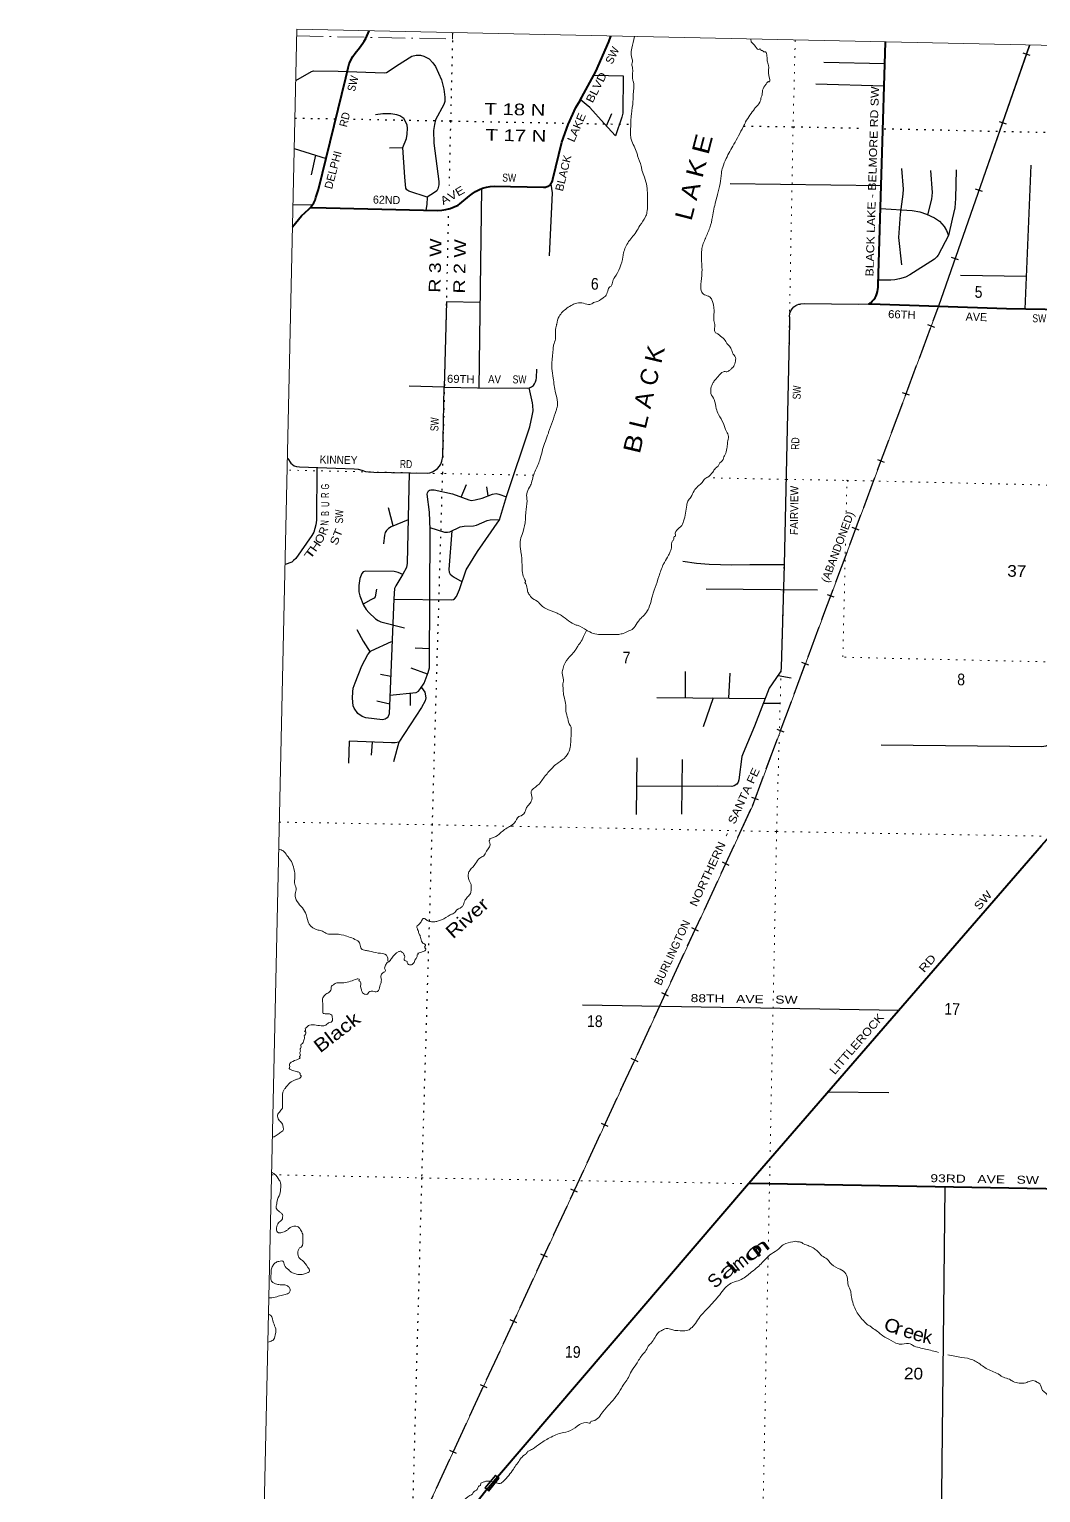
# Model space of a CAD drawing. Header units: feet. Extents: x -518066 to -250644, y -364975 to -177792.
# Drawn here: x -505285 to -490055, y -199829 to -177792 of the extents above; entities that cross this region are included whole.
import ezdxf

# ---------------------------------------------------------------- set-up
doc = ezdxf.new("R2010")
doc.units = ezdxf.units.FT
doc.header["$LTSCALE"] = 80
doc.header["$PDMODE"] = 32
doc.header["$PDSIZE"] = 40
for name, pattern in [('DOT_DASHED', [7.7, 5, -1.2, 0.3, -1.2]), ('DOTTED', [1.5, 0.3, -1.2]), ('LONG_DASHED', [7.5, 6, -1.5])]:
    doc.linetypes.add(name, pattern=pattern)
for name, color, linetype, lineweight in [('26', 7, 'Continuous', 40), ('29', 7, 'Continuous', 25), ('30', 7, 'Continuous', 13), ('34', 7, 'Continuous', 25), ('39', 7, 'Continuous', 13), ('4', 7, 'Continuous', 25), ('41', 7, 'Continuous', 13), ('44', 7, 'DOT_DASHED', 13), ('6', 7, 'DOTTED', 25), ('61', 7, 'Continuous', 13), ('63', 7, 'Continuous', 25), ('7', 7, 'DOTTED', 13)]:
    doc.layers.add(name, color=color, linetype=linetype, lineweight=lineweight)
doc.layers.add('27', color=7, linetype='Continuous')

msp = doc.modelspace()

# ---------------------------------------------------------------- linework, layer by layer
at = {"layer": '26'}
for p, q in [((-498234.93, -199588.37), (-494455.79, -195173.58)), ((-498397.68, -199781.55), (-498234.93, -199588.37))]:
    msp.add_line(p, q, dxfattribs=at)
for points in [[(-501052.04, -180477.35), (-501032.29, -180452.35), (-501024.3, -180442.15), (-501001.67, -180406.07), (-500982.95, -180367.82), (-500968.32, -180327.82), (-500930.47, -180206.44), (-500518.68, -178523.51), (-500484.83, -178373.8), (-500466.79, -178313.77), (-500442.58, -178255.95), (-500412.45, -178200.98), (-500379.31, -178152.81), (-500313.47, -178071.79), (-500261.84, -178001.28), (-500242.02, -177971.34), (-500219.67, -177929.73), (-500165.83, -177816.4)], [(-501052.04, -180477.35), (-501027.04, -180477.71), (-499140.24, -180521.43), (-499075.18, -180518.2), (-499010.82, -180508.19), (-498947.86, -180491.51), (-498886.98, -180468.33), (-498828.87, -180438.92), (-498799.64, -180421.07), (-498655.11, -180302.31), (-498617.05, -180270.6), (-498567.7, -180236.9), (-498515.1, -180208.56), (-498459.83, -180185.86), (-498402.48, -180169.07), (-498343.7, -180158.36), (-498284.11, -180153.86), (-497539.82, -180169.59), (-497526.34, -180169.72), (-497512.92, -180168.44), (-497499.71, -180165.76), (-497486.85, -180161.72), (-497474.48, -180156.35), (-497462.75, -180149.72), (-497451.77, -180141.9), (-497441.66, -180132.98), (-497432.55, -180123.05), (-497424.52, -180112.22), (-497418.31, -180101.69), (-497408.09, -180076.67), (-497402.03, -180051.69), (-497265.93, -179490.96), (-497173.2, -179226.29), (-497053.32, -178972.77), (-496992.34, -178867.17), (-496978.43, -178842.17), (-496964.29, -178817.17), (-496756.55, -178427.01), (-496558.8, -177981.9), (-496526.87, -177896.04)], [(-488537.01, -182035.46), (-490569.17, -182003.47), (-492619.09, -181933.35), (-492644.93, -181932.47), (-492619.09, -181912.93), (-492615.19, -181909.95), (-492590.89, -181886.95), (-492569.12, -181861.55), (-492550.13, -181834), (-492534.12, -181804.63), (-492521.26, -181773.74), (-492511.71, -181741.67), (-492505.56, -181708.78), (-492502.89, -181675.43), (-492503.71, -181641.99), (-492395.03, -177985.76)], [(-501324.26, -180769.08), (-501322.47, -180767.18), (-501184.1, -180602.16), (-501077.04, -180500.98), (-501052.04, -180477.35)], [(-494455.79, -195173.58), (-494448.86, -195165.48), (-490043.31, -190083.89), (-489876.25, -189898.59), (-489396.82, -189326.16), (-489262.19, -189152.23), (-489076.32, -188885.03), (-489051.2, -188838.75), (-488966.54, -188705.85), (-488868.45, -188582.52), (-488561.11, -188235.3), (-488539.08, -188210.42), (-488514.98, -188185.3), (-486967.93, -186573.17), (-485741.85, -185351.61), (-485206.7, -184699.29), (-484955.45, -184368.2)], [(-486152.09, -195332.83), (-488819.53, -195273.23), (-488844.53, -195272.24), (-488869.53, -195271.8), (-494143.53, -195179.98), (-494430.57, -195174.09), (-494455.79, -195173.58)], [(-499638.02, -204378.9), (-499622.88, -203875.35), (-499584.1, -202559.88), (-499576.62, -202267.95), (-499574.55, -202126), (-499568.4, -202052.69), (-499544.49, -201783.38), (-499492.57, -201518.05), (-499413.19, -201259.6), (-499307.23, -201010.86), (-499175.85, -200774.56), (-499167.92, -200762.15), (-499151.94, -200737.13), (-499132.22, -200712.15), (-498408.43, -199795.4), (-498397.68, -199781.55)]]:
    msp.add_lwpolyline(points, dxfattribs=at)
at = {"layer": '29'}
for p, q in [((-493321.45, -178286.57), (-492404.64, -178309.16)), ((-493439.14, -178616.49), (-492414.53, -178641.73)), ((-496594.99, -179245.99), (-496514.61, -179060.34)), ((-501296.54, -179589.04), (-500815.57, -179736.84)), ((-499862.44, -179580.22), (-499661.83, -179574.7)), ((-500976.78, -179687.3), (-501040.39, -179984.51)), ((-490202.7, -179839.07), (-490296.05, -182007.77)), ((-498474.98, -180190.3), (-498514.4, -183190.41)), ((-494731.96, -180116.07), (-492459.27, -180147.07)), ((-501025.03, -180440.3), (-501315.14, -180433.95)), ((-491263.53, -181494.81), (-490274.63, -181510.19)), ((-499038.34, -183179.59), (-499566.25, -183166.93)), ((-500954.89, -184391.71), (-500962.51, -185186.06)), ((-498782.08, -184837.34), (-498699.4, -184648.87)), ((-498376.39, -184818.3), (-498395.45, -184683.73)), ((-499805.7, -185271.34), (-499878.14, -184999.05)), ((-495091.89, -186220.35), (-493414.06, -186231.96)), ((-499255.95, -187121.92), (-499476.59, -187111.63)), ((-499841.95, -187537.86), (-499994.82, -187510.69)), ((-499287.35, -187502.54), (-499537.46, -187410.77)), ((-495403.38, -187856.14), (-495406.52, -187461.41)), ((-494749.21, -187864.9), (-494729.44, -187486.62)), ((-494009.03, -187521.73), (-493810.83, -187559.32)), ((-499858.16, -187956.58), (-500049.92, -187910.14)), ((-499550.06, -187788.37), (-499552.17, -187975.4)), ((-495836.35, -187852.44), (-494204.43, -187871.14)), ((-494986.67, -187862.18), (-495140.58, -188294.78)), ((-494231.73, -187941.04), (-493973.82, -187942.32)), ((-500122.53, -188525.11), (-500136.39, -188723.58)), ((-499722.96, -188526.51), (-499801.81, -188823.24)), ((-496135.57, -188765.28), (-496146.76, -189618.48)), ((-495454.48, -188790.58), (-495462.94, -189611.79)), ((-496955, -192481.22), (-492191.61, -192561.85)), ((-493260.47, -193794.73), (-492341.33, -193803.74)), ((-491500.12, -195226), (-491576.81, -202572.15))]:
    msp.add_line(p, q, dxfattribs=at)
for points in [[(-501273.93, -178561.6), (-501036.7, -178429.34), (-501005.15, -178418.65), (-500634.34, -178422.96), (-499935.21, -178448.67), (-499904.5, -178441.02), (-499878.82, -178429.34), (-499754.43, -178344.54), (-499523.98, -178195.78), (-499460.04, -178180.86), (-499393.25, -178181.76), (-499346.56, -178195.78), (-499264.83, -178237.33), (-499206.5, -178298.54), (-499169.15, -178354.6), (-499079.54, -178556.02), (-499040.75, -178693.26), (-499029.08, -178812.38), (-499026.75, -178877.77), (-499043.79, -178927.45), (-499169.15, -179155.71), (-499184.81, -179224.8), (-499199.5, -179316.87), (-499193.12, -179505.09), (-499120.12, -180085.28), (-499119.06, -180133.81), (-499134.13, -180195.06), (-499150.47, -180225.42), (-499183.88, -180252.56), (-499295.72, -180322.17)], [(-496786.85, -178483.91), (-496342.12, -178492.39), (-496348.06, -179054.06), (-496363.13, -179116), (-496456, -179396.22), (-496628.24, -179210.05), (-496845.4, -178970.78), (-496984.27, -178852.49)], [(-499661.83, -179574.7), (-499603.36, -179435.99), (-499593.15, -179373.9), (-499589.35, -179279.5), (-499596.35, -179237.46), (-499617.06, -179189.05), (-499647.71, -179134.69), (-499673.39, -179118.34), (-499706.07, -179097.32), (-499750.94, -179079.87), (-499839.14, -179064.63), (-499959.11, -179065.18), (-500071.74, -179080.68)], [(-499295.72, -180322.17), (-499570.31, -180229.86), (-499598.69, -180211.41), (-499617.37, -180182.73), (-499631.71, -180018.13), (-499661.83, -179574.7)], [(-492150.58, -179889.52), (-492127.51, -180200.56), (-492131.95, -180275.62), (-492174.01, -180574.15), (-492197.97, -180926.21), (-492153.11, -181337.91)], [(-491714.23, -179921.35), (-491691.61, -180252.41), (-491700.07, -180352.7), (-491760.61, -180584.39)], [(-491329.04, -179909.96), (-491338.72, -180340.47), (-491347.57, -180481.15), (-491387.79, -180649.89), (-491441.52, -180899.11)], [(-497432.99, -180123.65), (-497413.65, -180256.23), (-497459.01, -181202.81)], [(-499295.72, -180322.17), (-499300.2, -180432.26), (-499312.81, -180517.43)], [(-492469.48, -180490.49), (-491992.35, -180520.13), (-491877.49, -180539.54), (-491777.11, -180576.91), (-491653.38, -180632.97), (-491580.98, -180681.62), (-491510.98, -180761.43), (-491473.63, -180822.15), (-491441.52, -180899.11), (-491598.52, -181194.1), (-491618.36, -181221.54), (-491653.38, -181251.9), (-492024.56, -181490.13), (-492089.12, -181523.66), (-492183.3, -181550.86), (-492251, -181567.21), (-492314.68, -181568.69), (-492501.59, -181570.58)], [(-498497.56, -181908.73), (-499003.38, -181895.37), (-499038.34, -183179.59)], [(-493839.61, -182123.09), (-493831.43, -182068.19), (-493819.76, -182033.16), (-493798.75, -182000.46), (-493770.73, -181972.43), (-493742.72, -181950.24), (-493721.71, -181939.74), (-493698.36, -181933.9), (-493673.27, -181930.45)], [(-492633.26, -181932.87), (-492799.72, -181936.78), (-493610.54, -181928.25), (-493673.27, -181930.45)], [(-493839.61, -182123.09), (-493839.91, -182210.09), (-493918.1, -185856.7), (-494173.43, -185857.99), (-494434.82, -185856.48), (-494706.76, -185860.04)], [(-497788.43, -183197.81), (-497752.13, -183190.47), (-497722.94, -183178.79), (-497693.77, -183154.27), (-497678.59, -183129.74), (-497664.59, -183099.38), (-497655.24, -183073.69), (-497649.42, -183040.99), (-497644.9, -182908.99)], [(-499796.93, -186375.21), (-498928.94, -186384.67), (-498897.18, -186377.41), (-498883.17, -186368.06), (-498852.82, -186335.37), (-498805.1, -186227.17), (-498708.25, -185932.84), (-498535.62, -185656.24), (-498204.1, -185178.86), (-498097.93, -184826.64), (-497749.55, -183778.67), (-497711.27, -183614.39), (-497699.6, -183537.31), (-497701.94, -183460.24), (-497709.33, -183416.96), (-497758.93, -183191.84)], [(-499058.31, -184227.22), (-499038.34, -183179.59), (-498537.83, -183190.17), (-497788.43, -183197.81)], [(-501393.75, -184254.14), (-501346.01, -184324.41), (-501322.66, -184347.76), (-501294.65, -184364.12), (-501261.97, -184375.79), (-501217.62, -184382.8), (-500391.22, -184410.83), (-500335.19, -184417.83), (-500279.17, -184431.85), (-500220.8, -184449.36), (-500175.28, -184457.54), (-500095.91, -184461.04), (-499294.04, -184476.22), (-499254.35, -184471.55), (-499212.33, -184457.54), (-499186.65, -184443.53), (-499136.46, -184406.15), (-499107.28, -184373.46), (-499088.61, -184341.93), (-499072.26, -184296.38), (-499058.31, -184227.22)], [(-499563.52, -184471.12), (-499596.13, -185830.78), (-499606.85, -185896.27), (-499660.03, -185997.63), (-499768.2, -186171.5), (-499784.26, -186213.91), (-499796.7, -186369.2), (-499863.74, -188100.63), (-499879.99, -188138.45), (-499894, -188161.8), (-499926.68, -188182.82), (-499966.01, -188190.49), (-500215.91, -188158.84), (-500274.51, -188138.45), (-500337.54, -188096.4), (-500395.1, -188014.58), (-500407.57, -187981.96), (-500419.24, -187865.18), (-500414.58, -187771.76), (-500408.34, -187711.77), (-500379.56, -187631.62), (-500278.58, -187380.12), (-500188.13, -187208.88), (-500155.45, -187171.51), (-500135.13, -187152.94), (-499829.21, -187011.56)], [(-499855.43, -187820.34), (-499461.54, -187779.1), (-499422.44, -187757.75), (-499392.09, -187720.38), (-499340.11, -187639.58), (-499277.7, -187477.47), (-499260.7, -187406.97), (-499256.69, -187346.68), (-499250.08, -185331.69), (-499260.07, -185063.01), (-499296.07, -184791.74), (-499289.37, -184770.51), (-499273.02, -184744.82), (-499259.02, -184733.14), (-499238.01, -184726.13), (-499190.33, -184726), (-498915.06, -184788.27), (-498666.51, -184879.99), (-498624.05, -184887.29), (-498572.69, -184880.28), (-498467.45, -184854.41), (-498308.9, -184791.53), (-498255.29, -184781.04), (-498213.19, -184791.53), (-498099.35, -184830.91)], [(-500962.51, -185186.06), (-500970.17, -185253.98), (-500984.17, -185312.37), (-501002.85, -185366.09), (-501028.53, -185412.8), (-501271.31, -185760.81), (-501306.33, -185793.51), (-501334.34, -185816.86), (-501432.39, -185851.9)], [(-499580.56, -185181.4), (-499838.45, -185284.42), (-499877.65, -185307.69), (-499907.99, -185338.06), (-499926.67, -185368.42), (-499935.47, -185408.46), (-499950.51, -185542.35)], [(-499251.39, -185296.38), (-499034.91, -185366.09), (-498986.2, -185365.66), (-498950.87, -185359.08), (-498795.94, -185285.78), (-498738.44, -185275), (-498595.06, -185268.25), (-498549.35, -185260.99), (-498392.94, -185190.92), (-498346.46, -185179.67), (-498202.47, -185173.45)], [(-498920.19, -185344.57), (-498968.76, -185927), (-498962.54, -185966.34), (-498946.2, -185996.7), (-498899.1, -186038.75), (-498768.1, -186114.72)], [(-499661.86, -186001.11), (-499732.91, -185973.35), (-499789.47, -185958.66), (-500218.34, -185951.04), (-500255.82, -185964), (-500279.17, -185989.7), (-500309.13, -186065.2), (-500321.19, -186169.54), (-500321.19, -186265.3), (-500306.93, -186323.69), (-500251.15, -186463.82), (-500211.47, -186531.56), (-500174.25, -186575.09), (-500073.73, -186671.69), (-500029.38, -186697.38), (-499991, -186717.44), (-499634.15, -186807.58)], [(-493918.1, -185856.7), (-493963.84, -187401.64), (-493970.85, -187460.03), (-493987.19, -187490.39), (-494143.11, -187714.14), (-494366.5, -188286.1), (-494538.01, -188690.95), (-494554.5, -188742.32), (-494603.22, -189094.17), (-494612.86, -189130.04), (-494631.54, -189158.07), (-494668.89, -189186.1), (-494707.72, -189194), (-494918.12, -189189.28), (-496141.18, -189193.13)], [(-494706.76, -185860.04), (-495047.08, -185850.74), (-495238.51, -185836.73), (-495443.95, -185808.7)], [(-500056.1, -186225.14), (-500078.66, -186336.83), (-500092.41, -186358.72), (-500139.86, -186383.53), (-500257.12, -186448.82)], [(-500354.44, -186831.49), (-500256.12, -187005.98), (-500154.8, -187170.77)], [(-499380.16, -187701.83), (-499352.41, -187739.06), (-499331.39, -187774.1), (-499324.39, -187797.45), (-499318.48, -187836.4), (-499315.05, -187860.51), (-499324.39, -187904.88), (-499380.38, -188003.29), (-499722.96, -188526.51), (-499774.94, -188535.49), (-499829.48, -188538.14), (-500466.4, -188509.82), (-500479.94, -188844.09)], [(-488792.9, -188497.16), (-489797.46, -188468.78), (-489905.69, -188556.5), (-489978.76, -188585.82), (-490038.9, -188595.58), (-492458.25, -188571.34)]]:
    msp.add_lwpolyline(points, dxfattribs=at)
at = {"layer": '34'}
for p, q in [((-491590.89, -181957.59), (-490221, -178032.67)), ((-490213.35, -178189.69), (-490318.31, -178153.22)), ((-490571.46, -179220.25), (-490676.42, -179183.77)), ((-490931.99, -180236.21), (-491036.95, -180199.74)), ((-491292.48, -181265.6), (-491397.43, -181229.13))]:
    msp.add_line(p, q, dxfattribs=at)
at = {"layer": '34', "lineweight": 13}
msp.add_lwpolyline([(-500920.27, -203572.56), (-494395.81, -189491.49), (-491618.03, -182038.74), (-490227.46, -178037.06)], dxfattribs=at)
at = {"layer": '39'}
for p, q in [((-496920.81, -186898.24), (-496896.15, -186848.1)), ((-498266.83, -199682.19), (-498246.65, -199681.35))]:
    msp.add_line(p, q, dxfattribs=at)
for points in [[(-496171.35, -177903.73), (-496210.87, -178076.12), (-496223.21, -178178.32), (-496203.4, -178281.21), (-496210.24, -178317.23), (-496201.59, -178379.69), (-496201.08, -178536.41), (-496188.14, -178586.91), (-496192.74, -178791.74), (-496194.64, -178876.08), (-496219.06, -179068.43), (-496230.01, -179287.19), (-496228.92, -179417.8), (-496212.18, -179478.42), (-496128.24, -179681.11), (-496124.58, -179697.26), (-496071.81, -179855.07), (-496061.05, -179913.57), (-496021.23, -180020.89), (-495986.06, -180156.24), (-495976.84, -180283), (-495976.38, -180441.73), (-495984.84, -180550.04), (-496006.48, -180617.89), (-496089.82, -180746.71), (-496148.31, -180843.92), (-496274.76, -181012.02), (-496340.99, -181185.4), (-496345.73, -181217.44), (-496473.47, -181532.17), (-496481.78, -181544.05), (-496507.79, -181627.88), (-496534.82, -181667.49), (-496555.19, -181679.11), (-496570.04, -181712.95), (-496600.07, -181796.7), (-496651.36, -181841.81), (-496747.14, -181898.05), (-496787.61, -181909.25), (-496842.56, -181938.23), (-496938.6, -181916.1), (-497041.21, -181917.96), (-497106.07, -181940.69), (-497189.71, -181993.16), (-497307.07, -182115.24), (-497343.91, -182232.99), (-497346.23, -182247.01), (-497362.24, -182333.06), (-497362.35, -182427.48), (-497363.02, -182457.6), (-497391.23, -182549.42), (-497398.61, -182609.54), (-497415.26, -182814.1), (-497415.22, -182858.46)], [(-494536.1, -179262.75), (-494498.2, -179187.2), (-494365.04, -178989.11), (-494354.68, -178975.27), (-494284.39, -178890.37), (-494262.62, -178816.5), (-494249.52, -178770.56), (-494244.15, -178710.41), (-494195.98, -178625.04), (-494171.08, -178591.41), (-494152.72, -178579.75), (-494144.78, -178583.93), (-494137.57, -178531.84), (-494154.08, -178461.18), (-494153.3, -178336.64), (-494173.87, -178267.89), (-494176.81, -178219.61), (-494179.84, -178175.35), (-494213.02, -178130.44), (-494223.12, -178132.24), (-494248.8, -178111.6), (-494258.89, -178113.4), (-494284.48, -178088.75), (-494290.6, -178092.63), (-494353.94, -178047.1), (-494397.13, -177999.98), (-494406.95, -177989.72), (-494421.84, -177941.9)], [(-495719.98, -185820.16), (-495658.31, -185712.06), (-495632.92, -185656.35), (-495613.12, -185580.42), (-495605.42, -185506.26), (-495580.49, -185470.63), (-495573.6, -185432.6), (-495557.44, -185428.93), (-495557.07, -185412.86), (-495514.61, -185313.31), (-495475.66, -185279.98), (-495433.61, -185198.5), (-495383.93, -184956.46), (-495370.56, -184898.49), (-495322.93, -184837.22), (-495274.54, -184741.81), (-495216.72, -184674.73), (-495196.21, -184657.08), (-495140.72, -184604.01), (-495121.96, -184574.28), (-495068.8, -184535.22), (-494994.76, -184462.45), (-494951.15, -184401.1), (-494905.99, -184359.86), (-494899.5, -184339.91), (-494837.66, -184272.91), (-494826.67, -184230.96), (-494805.8, -184197.24), (-494781.66, -184107.35), (-494771.72, -184023.18), (-494771.41, -184009.12), (-494757.45, -183925.04), (-494787.9, -183848.06), (-494833.48, -183728.57), (-494906.85, -183592.41), (-494941.09, -183505.29), (-494972.2, -183368.02), (-495020.41, -183276.6), (-495023.36, -183228.32), (-494999.08, -183132.4), (-494971.96, -183088.78), (-494914.14, -183021.7), (-494834.08, -182949.05), (-494807.81, -182943.59), (-494779.85, -182952.22), (-494757.42, -182938.62), (-494745.18, -182930.85), (-494712.44, -182905.42), (-494668.96, -182850.09), (-494649.11, -182772.16), (-494650.3, -182735.97), (-494696.97, -182664.67), (-494708.22, -182628.27), (-494743, -182565.25), (-494791.95, -182505.96), (-494805.39, -182477.55), (-494878.37, -182413.72), (-494915.79, -182378.77), (-494959.47, -182353.75), (-494966.97, -182329.48), (-494963.34, -182257.23), (-494964.89, -182237.1), (-494979.26, -182160.45), (-494972.04, -182017.97), (-494979.14, -181975.63), (-495006.85, -181866.56), (-495042, -181819.6), (-495077.86, -181804.78), (-495149.37, -181765.1), (-495162.9, -181740.71), (-495167.56, -181589.93), (-495155.41, -181407.37), (-495160.79, -181288.71), (-495158.79, -181109.95), (-495143.05, -181035.96), (-495111.14, -180958.28), (-495104.75, -180942.33), (-495038.83, -180783.01), (-494996.89, -180617.15), (-494976.19, -180501.06), (-494920.93, -180279.22), (-494883.1, -180117.29), (-494863.5, -179961), (-494843.39, -179871.02), (-494792.17, -179739.5), (-494674.72, -179525.01), (-494536.1, -179262.75)], [(-497415.22, -182858.46), (-497415.19, -182900.49), (-497396.33, -183045.54), (-497361.13, -183269.28), (-497330.02, -183406.55), (-497337.76, -183482.73), (-497353, -183534.65), (-497464.92, -183861.75), (-497469.21, -183873.71), (-497555.2, -184121.02), (-497590.43, -184256.88), (-497622.56, -184344.6), (-497696.97, -184523.84), (-497723.35, -184623.73), (-497752.93, -184687.39), (-497795.38, -184786.94), (-497789.73, -184893.53), (-497809.68, -185065.89), (-497811.53, -185148.22), (-497819.27, -185224.4), (-497863.4, -185398.24), (-497894.02, -185508.09), (-497883.1, -185648.95), (-497881.32, -185659.03), (-497865.76, -185862.26), (-497822.47, -186084.17), (-497815.07, -186112.45), (-497821.37, -186124.37), (-497809.76, -186144.71), (-497785.74, -186239.63), (-497760.93, -186298.42), (-497708.05, -186361.81), (-497614.88, -186422.05), (-497579.6, -186462.97), (-497466.56, -186533.66), (-497339, -186584.57), (-497271.42, -186620.15), (-497049.41, -186763.47), (-497033.41, -186767.83), (-496893.64, -186842.17)], [(-496257.01, -186850.54), (-496226.59, -186839.12), (-496162.97, -186782.22), (-496096.39, -186683.17), (-496047.02, -186634), (-495974.6, -186543.11), (-495957.8, -186511.33), (-495914.35, -186367.6), (-495804.26, -186032.42), (-495795.64, -186006.48), (-495727.39, -185833.15), (-495719.98, -185820.16)], [(-496893.64, -186842.17), (-496844.62, -186868.25), (-496740.83, -186902.58), (-496537.76, -186904.87), (-496409.03, -186903.58), (-496340.33, -186888.96), (-496257.01, -186850.54)], [(-496919.82, -186897.57), (-496929.14, -186913.98), (-496973.47, -187007.47), (-497027.44, -187082.67), (-497056.71, -187132.27), (-497170.32, -187266.47), (-497247.99, -187411.49), (-497259.79, -187489.59), (-497241.95, -187590.42), (-497251.79, -187670.56), (-497248.54, -187704.78), (-497247.07, -187728.92), (-497233.6, -187845.72), (-497209.55, -187938.65), (-497204.2, -188059.3), (-497176.58, -188172.38), (-497142.7, -188275.55), (-497130.96, -188289.86), (-497124.14, -188344.25), (-497137.58, -188585.04), (-497146.7, -188633.05), (-497207.51, -188744.28), (-497320.23, -188838.32), (-497326.35, -188842.21), (-497445.46, -188952.18), (-497557.11, -189088.45), (-497608.93, -189157.66), (-497715.62, -189251.83), (-497726.12, -189271.7), (-497714.3, -189372.4), (-497727.36, -189416.32), (-497760.73, -189469.85), (-497789.55, -189499.38), (-497813.01, -189559.14), (-497879.04, -189634.1), (-497913.49, -189645.42), (-497982.11, -189746.42), (-497999, -189759.57)], [(-497999.99, -189760.24), (-498038.36, -189790.13), (-498070.93, -189807.52), (-498212, -189911.01), (-498340.22, -189978.61), (-498354.47, -189986.34), (-498348.57, -189992.49), (-498356.92, -190006.38), (-498349.65, -190040.68), (-498398.71, -190166.21), (-498442.59, -190239.61), (-498501.65, -190272.52), (-498563.84, -190355.58), (-498650.61, -190458.2), (-498673.79, -190505.93), (-498676.71, -190546.05), (-498632.43, -190671.32)], [(-499882.14, -191840.42), (-499907.44, -191736.66), (-500032.73, -191702.49), (-500163.71, -191674.01), (-500220.67, -191662.62), (-500283.31, -191639.84), (-500306.09, -191565.81), (-500323.18, -191531.64), (-500357.35, -191508.86), (-500550.98, -191434.82), (-500711.86, -191416.32), (-500801.56, -191412.04), (-500869.9, -191372.18), (-500936.82, -191356.52), (-501070.65, -191268.25), (-501116.21, -191123.02), (-501173.16, -191023.36), (-501251.47, -190927.96), (-501279.94, -190814.06), (-501268.55, -190728.64), (-501291.33, -190643.21), (-501285.64, -190569.18), (-501301.3, -190433.92), (-501338.32, -190325.72), (-501405.23, -190233.17), (-501462.18, -190164.83), (-501528.88, -190138.94)], [(-499137.37, -191220.89), (-499075.86, -191201.69), (-498948.36, -191129.49), (-498907.33, -191110.79), (-498878.87, -191094.49), (-498867.62, -191074.92), (-498770.96, -191008.74), (-498747.25, -190974.18), (-498736.18, -190936.29), (-498719.37, -190899.5), (-498671.83, -190844.1), (-498636.85, -190791.11), (-498632.78, -190738.41), (-498632.43, -190671.32)], [(-499361.32, -191554.44), (-499379.52, -191522.85), (-499397.41, -191448.62), (-499417.28, -191405.31), (-499437.28, -191349.42), (-499449.13, -191308.32), (-499431.07, -191281.82), (-499402.7, -191256.36), (-499371.16, -191203.41), (-499354.21, -191181.49), (-499315.13, -191197.15), (-499274.82, -191223.09), (-499215.21, -191231.66), (-499163.73, -191228.87), (-499137.37, -191220.89)], [(-499361.32, -191554.44), (-499331.09, -191568.81), (-499321.58, -191593.12), (-499331.81, -191600.94), (-499322.08, -191615.21), (-499330.39, -191627.08), (-499324.44, -191631.22), (-499412.46, -191699.68), (-499434.78, -191709.25), (-499426.93, -191717.45), (-499443.32, -191731.16), (-499445.83, -191753.22), (-499470.94, -191796.88), (-499481.3, -191810.72), (-499492.17, -191846.65), (-499531.08, -191877.97), (-499549.25, -191881.6), (-499590.88, -191854.61), (-499596.42, -191832.4), (-499640.04, -191805.36), (-499631.11, -191765.36), (-499634.68, -191745.21), (-499640.48, -191735.04), (-499651.87, -191704.66), (-499669.78, -191696.25), (-499681.48, -191679.93), (-499719.71, -191681.13), (-499826.48, -191779.32), (-499841.05, -191801.12), (-499882.14, -191840.42), (-499896.75, -191846.68)], [(-499896.75, -191846.68), (-499926.45, -191898.99), (-499934.14, -191932.27), (-499923.5, -191966.51), (-499931.35, -191983.75), (-499962.1, -192000.07), (-499990.24, -192049.56), (-499983.96, -192106.73), (-499999.26, -192181.28), (-500029.34, -192267.43), (-500060.04, -192288.33), (-500093.3, -192280.63), (-500171.01, -192293.98), (-500193.65, -192320.52), (-500235.99, -192320.93), (-500266.29, -192301.27)], [(-500266.29, -192301.27), (-500280.02, -192275.98), (-500281.58, -192255.86), (-500295.03, -192227.45), (-500304.97, -192132.82), (-500320.69, -192116.42), (-500312.43, -192106.55), (-500338.23, -192091.94), (-500358.43, -192095.53), (-500546.66, -192149.82), (-500596.96, -192150.76), (-500619.06, -192150.3), (-500653.28, -192151.58), (-500706.05, -192180.23)], [(-500706.05, -192180.23), (-500733.93, -192200.99), (-500740.32, -192250.27), (-500774.23, -192295.24), (-500835.65, -192334.75), (-500868.3, -192391.15), (-500862.83, -192482.67)], [(-500862.83, -192482.67), (-500864.79, -192517.03), (-500865.48, -192563.96), (-500867.54, -192588.02), (-500858.4, -192610.58)], [(-500858.4, -192610.58), (-500802.55, -192620.52), (-500762.31, -192619.36), (-500728.59, -192640.15), (-500723.27, -192672.41), (-500720.34, -192720.68), (-500740.93, -192742.35), (-500777.42, -192755.64), (-500832.59, -192794.65), (-500864.89, -192800), (-501063.7, -192787.76), (-501098.32, -192807.12), (-501114.85, -192826.86), (-501129.06, -192832.59), (-501127.85, -192868.77), (-501140.22, -192882.57), (-501128.26, -192886.84), (-501137.43, -192936.88), (-501147.79, -192950.72), (-501142.03, -192962.89), (-501149.19, -193012.96), (-501184.7, -193072.47), (-501192.79, -193074.31), (-501194.09, -193132.54), (-501206.47, -193146.34), (-501201.2, -193180.6), (-501209.7, -193200.52), (-501206.84, -193252.81), (-501217.21, -193266.65), (-501211.32, -193272.8), (-501254.38, -193310.06), (-501360.2, -193366.08), (-501368.65, -193383.98), (-501363.2, -193410.22), (-501369.95, -193442.22), (-501344.23, -193460.84), (-501260.35, -193486.72), (-501216.5, -193503.71), (-501204.7, -193516.01), (-501201.31, -193544.21), (-501193.4, -193550.4), (-501200.07, -193578.38), (-501220.52, -193594.03), (-501269.08, -193607.07), (-501283.29, -193612.79), (-501361.01, -193654.57)], [(-501361.01, -193654.57), (-501433.27, -193740.41), (-501456.93, -193778.42), (-501470.26, -193820.9), (-501471.97, -193881.58), (-501470.08, -193958.24), (-501470.66, -194016.63), (-501471.6, -194037.24), (-501484.04, -194052.25), (-501530.36, -194115.64), (-501548.41, -194142.15), (-501543.49, -194178.73), (-501525.96, -194215.18), (-501480.84, -194265.11), (-501461.99, -194321.02), (-501461.53, -194367.94), (-501510.35, -194409.62), (-501566.02, -194452.5), (-501596.76, -194468.83), (-501624.23, -194474.18)], [(-501636.05, -195004.59), (-501592.57, -195030.54), (-501520.18, -195120.46), (-501508.62, -195142.79), (-501498.63, -195235.42), (-501514.86, -195331.5), (-501553.51, -195441.17), (-501562.73, -195493.2), (-501569.61, -195531.22), (-501534.6, -195584.19), (-501499.01, -195611.06), (-501473.55, -195641.73), (-501470.39, -195679.97), (-501483.39, -195721.88), (-501526.41, -195757.13), (-501532.62, -195765.03), (-501562.47, -195840.74), (-501555.6, -195893.11), (-501539.92, -195911.52), (-501525.95, -195915.84), (-501467.44, -195907.02), (-501394.17, -195868.4), (-501359.28, -195836.99), (-501302.51, -195816.09), (-501272.32, -195814.72), (-501234.4, -195827.57), (-501191.44, -195884.73), (-501164.88, -195955.6), (-501165.73, -195993.75), (-501192.96, -196131.78), (-501215.34, -196143.37), (-501236.29, -196181.09), (-501237.91, -196253.37), (-501232.29, -196271.57), (-501216.8, -196298.02), (-501173.29, -196331.08), (-501089.17, -196435.31), (-501064.3, -196492.08), (-501119.38, -196527.07), (-501192.18, -196545.62), (-501288.34, -196529.52), (-501354.05, -196500.02), (-501377.62, -196475.41), (-501444.33, -196401.69), (-501469.16, -196342.91), (-501483.3, -196336.13)], [(-496262.08, -198094.15), (-496217.76, -198000.68), (-496142.88, -197889.77), (-496049.19, -197747.12), (-496012.06, -197705.72), (-495963.98, -197624.37), (-495922.66, -197575.03), (-495866.63, -197497.87), (-495771.7, -197389.39), (-495763.61, -197387.55), (-495733.06, -197370.12), (-495650.38, -197359.81), (-495578.52, -197383.44), (-495518.27, -197386.71), (-495383.56, -197387.56), (-495351.08, -197374.18), (-495306.05, -197338.97), (-495254.45, -197279.81), (-495187.88, -197180.77), (-495115.69, -197099.94), (-494932.24, -196900.93), (-494888.82, -196847.61), (-494718.03, -196674.45), (-494608.59, -196636.58), (-494443.4, -196533.61), (-494431.12, -196523.83), (-494338.95, -196449.45), (-494195, -196307.86), (-494108.84, -196231.33), (-493998.58, -196157.33), (-493932.82, -196094.44), (-493894.22, -196077.18), (-493749.16, -196043.33)], [(-493749.16, -196043.33), (-493715.71, -196051.23), (-493663, -196057.6), (-493626.13, -196082.42), (-493584.8, -196095.77), (-493559.51, -196106.96), (-493523.87, -196124)], [(-493523.87, -196124), (-493481.44, -196142.16), (-493455.76, -196162.8), (-493428.03, -196181.46), (-493349.39, -196261.47), (-493274.05, -196309.27), (-493230.96, -196360.41), (-493104.32, -196451.47), (-493003.16, -196513.88), (-492966.92, -196601.03), (-492953.13, -196703.77), (-492917.02, -196796.94), (-492904.85, -196881.57), (-492877.09, -196988.62), (-492831.29, -197098.07), (-492708.14, -197255.35), (-492652.94, -197304.74), (-492609.31, -197331.77), (-492591.54, -197346.22), (-492512.32, -197400.13), (-492459.09, -197447.46), (-492340.02, -197518.28), (-492198.81, -197587.55), (-492140.62, -197592.81), (-492019.84, -197587.33), (-491986.12, -197608.13), (-491886.39, -197644.39), (-491690.37, -197690.73), (-491595.19, -197716.8)], [(-501483.3, -196336.13), (-501528.22, -196345.33), (-501580.65, -196368.73), (-501619.13, -196413.74), (-501643.73, -196473.49), (-501644.25, -196538.75), (-501648.09, -196614.33), (-501620.14, -196664.42), (-501575.32, -196682.3), (-501509.93, -196697.68), (-501451.55, -196698.26), (-501398.74, -196714.92), (-501367.54, -196745.52), (-501356.79, -196791.2), (-501381.65, -196824.64), (-501451.22, -196850.49), (-501536.86, -196871.92), (-501630.52, -196892.29), (-501677.41, -196896.18)], [(-501682.82, -197140.93), (-501648.37, -197160.73), (-501608.59, -197270.05), (-501574.39, -197359.16), (-501571.22, -197397.39), (-501578.02, -197431.39), (-501604.11, -197519.23), (-501659.15, -197552.22), (-501691.83, -197563.59)], [(-491453.04, -197754.38), (-491246.2, -197790.53), (-491076.17, -197830.29), (-491006.63, -197867.93), (-490856.05, -197967.54), (-490677.01, -198053.7), (-490659.19, -198066.12), (-490617.53, -198091.11), (-490525.7, -198121.19), (-490470.15, -198154.5), (-490380.2, -198178.51), (-490281.53, -198172.56), (-490212.61, -198147.91), (-490136.23, -198149.53), (-490126.32, -198155.76), (-490070.71, -198187.08), (-490028.76, -198288.4), (-489969.59, -198339.87), (-489948.34, -198378.49), (-489907.17, -198425.57), (-489883.55, -198448.17), (-489837.78, -198469.22), (-489801.36, -198459.95), (-489600.85, -198574.69), (-489519.04, -198602.53), (-489357.77, -198674.26), (-489234.78, -198749.18), (-489128.19, -198837.81), (-489122.43, -198849.99), (-489107.2, -198888.48), (-489071.94, -198929.4), (-488956.67, -198990.11), (-488954.94, -199002.19)], [(-497778.63, -199205.32), (-497736.46, -199187.91), (-497679.37, -199152.96), (-497552.64, -199061.23), (-497473.18, -199014.7), (-497280.3, -198932.39), (-497134.59, -198891.28), (-496854.61, -198780.69), (-496842.6, -198782.95), (-496836.21, -198767.02), (-496795.56, -198747.78), (-496647.7, -198610.3), (-496451.52, -198381.42), (-496370.21, -198252.57), (-496262.08, -198094.15)], [(-498246.65, -199681.35), (-498192.58, -199690.73), (-498144.84, -199655.94), (-498065.54, -199570.47), (-497995.52, -199473.65), (-497943.6, -199397.61), (-497887.15, -199316.94), (-497841.81, -199270.72), (-497800.92, -199238.28), (-497778.63, -199205.32)], [(-498854.82, -200042.55), (-498761.57, -199975.78), (-498650.65, -199871.66), (-498611.97, -199850.38), (-498601.33, -199824.49), (-498540.04, -199781.59), (-498529.36, -199753.69), (-498508.63, -199726.01), (-498498.54, -199724.22), (-498483.61, -199686.37), (-498438.95, -199667.22), (-498430.82, -199663.38), (-498266.83, -199682.19)]]:
    msp.add_spline(points, degree=3, dxfattribs=at)
at = {"layer": '4', "lineweight": 13}
msp.add_lwpolyline([(-501256.99, -177792.42), (-469933.03, -178460.37), (-438608.17, -179085.23), (-407282.48, -179667), (-375956.02, -180205.68), (-344628.85, -180701.28), (-313301.03, -181153.78), (-281972.61, -181563.19), (-250643.67, -181929.5), (-252658.03, -364975.08), (-284238.76, -364605.82), (-315818.95, -364193.12), (-347398.54, -363736.98), (-378977.49, -363237.41), (-410555.71, -362694.39), (-442133.14, -362107.95), (-473709.75, -361478.07), (-505285.47, -360804.75)], close=True, dxfattribs=at)
msp.add_lwpolyline([(-501256.99, -177792.42), (-469933.03, -178460.37), (-438608.17, -179085.23), (-407282.48, -179667), (-375956.02, -180205.68), (-344628.85, -180701.28), (-313301.03, -181153.78), (-281972.61, -181563.19), (-250643.67, -181929.5), (-252658.03, -364975.08), (-284238.76, -364605.82), (-315818.95, -364193.12), (-347398.54, -363736.98), (-378977.49, -363237.41), (-410555.71, -362694.39), (-442133.14, -362107.95), (-473709.75, -361478.07), (-505285.47, -360804.75)], close=True, dxfattribs=at)
at = {"layer": '44'}
msp.add_lwpolyline([(-501259.22, -177893.6), (-498912.79, -177938.22), (-498910.68, -177843.94)], dxfattribs=at)
at = {"layer": '6'}
for p, q in [((-498910.68, -177843.94), (-498942.35, -179173.12)), ((-501286.41, -179129.16), (-500939.49, -179135.69)), ((-500939.49, -179135.69), (-500651.68, -179141.08)), ((-500404.22, -179145.72), (-498942.35, -179173.12)), ((-498942.35, -179173.12), (-498964.94, -180147.29)), ((-498942.35, -179173.12), (-497146.77, -179207.1)), ((-496888.35, -179211.98), (-496227.62, -179224.5)), ((-494529.81, -179250.32), (-493783.79, -179260.12)), ((-493783.79, -179260.12), (-492722.2, -179283.39)), ((-492410.42, -179290.23), (-488462.99, -179376.84)), ((-498972.85, -180488.62), (-499029.68, -182938.85)), ((-499034.28, -183137.78), (-499065.46, -184482.38)), ((-499065.27, -184473.35), (-499220.23, -189768.68))]:
    msp.add_line(p, q, dxfattribs=at)
msp.add_lwpolyline([(-499220.04, -189759.65), (-499377.78, -195088.9), (-499523.19, -200406.17)], dxfattribs=at)
at = {"layer": '61'}
for p, q in [((-498425.85, -199756.58), (-498266.56, -199562.49)), ((-498266.56, -199562.49), (-498208.33, -199610.27))]:
    msp.add_line(p, q, dxfattribs=at)
msp.add_lwpolyline([(-498208.33, -199610.27), (-498367.62, -199804.37), (-498425.85, -199756.58)], dxfattribs=at)
msp.add_lwpolyline([(-498414.59, -199755.47), (-498265.45, -199573.74), (-498219.59, -199611.37), (-498368.72, -199793.11)], close=True, dxfattribs=at)
at = {"layer": '63'}
for p, q in [((-491649, -182283.19), (-491753.1, -182244.38)), ((-492032.37, -183304.26), (-492136.48, -183265.46)), ((-492406.07, -184314.37), (-492510.18, -184275.57)), ((-492789.44, -185335.43), (-492893.55, -185296.63)), ((-493163.12, -186345.53), (-493267.23, -186306.73)), ((-493546.48, -187366.57), (-493650.59, -187327.78)), ((-493920.16, -188376.67), (-494024.27, -188337.86)), ((-494303.51, -189397.7), (-494407.61, -189358.89)), ((-494746.96, -190383.36), (-494847.77, -190336.65)), ((-495207.86, -191371.79), (-495308.67, -191325.08)), ((-495658.26, -192350.05), (-495759.07, -192303.34)), ((-496119.15, -193338.48), (-496219.96, -193291.77)), ((-496569.54, -194316.72), (-496670.35, -194270.01)), ((-497030.43, -195305.14), (-497131.22, -195258.43)), ((-497480.81, -196283.37), (-497581.6, -196236.66)), ((-497941.67, -197271.78), (-498042.46, -197225.07)), ((-498392.04, -198250), (-498492.83, -198203.29)), ((-498852.89, -199238.4), (-498953.68, -199191.69))]:
    msp.add_line(p, q, dxfattribs=at)
at = {"layer": '63', "linetype": 'LONG_DASHED'}
msp.add_lwpolyline([(-500921.28, -203572.11), (-494396.84, -189491.07), (-491619.08, -182038.37), (-491598.75, -181980.12)], dxfattribs=at)
at = {"layer": '7'}
for p, q in [((-499065.46, -184482.38), (-501412.21, -184430.27)), ((-497690.61, -184507.85), (-499065.46, -184482.38)), ((-493884.74, -184570.43), (-492974.08, -184585.69)), ((-492984.84, -185064.54), (-492974.08, -184585.69)), ((-492974.08, -184585.69), (-489770.14, -184659.58)), ((-493033.82, -187244.31), (-492995.37, -185533.31)), ((-488668.22, -187346.84), (-493032.17, -187248.19)), ((-498017.13, -189792.85), (-501519.78, -189730.78)), ((-498017.13, -189792.85), (-494032.02, -189872.97))]:
    msp.add_line(p, q, dxfattribs=at)
for points in [[(-493751.96, -177956.37), (-493783.79, -179260.12), (-493884.74, -184570.43), (-495084.29, -184547.06)], [(-493884.74, -184570.43), (-494032.02, -189872.97), (-494139.18, -195180.18)], [(-494032.02, -189872.97), (-488733.17, -189965.12), (-488721.6, -189629.88), (-487822.76, -189632.86), (-485052.95, -189691.62)], [(-501636.65, -195040.04), (-499377.78, -195088.9), (-494139.18, -195180.18), (-488844.53, -195272.24)], [(-494139.18, -195180.18), (-494161.23, -196293.47), (-494244.36, -200489.26)]]:
    msp.add_lwpolyline(points, dxfattribs=at)
msp.add_point((-492974.08, -184585.69), dxfattribs=at)

# ---------------------------------------------------------------- texts
at = {"layer": '27'}
for s, rotation, p in [('SW', 64.967, (-496507.17, -178328.87)), ('DELPHI', 75.251, (-500727.03, -180207.14)), ('62ND', 358.673, (-500112.12, -180416.31)), ('AVE', 358.041, (-491186.66, -182177.84))]:
    msp.add_text(s, height=120.5, rotation=rotation, dxfattribs=at).set_placement(p)
for s, height, rotation, width, p in [('SW', 120.5, 76.251, 0.9, (-500382.89, -178737.45)), ('BLVD', 120.5, 62.967, 1.15, (-496803.43, -178911.49)), ('BLACK LAKE - BELMORE RD SW', 120, 88.297, 1.15, (-492574.87, -181515.84)), ('RD', 120.5, 76.251, 0.95, (-500503.79, -179273.31)), ('LAKE', 120.5, 66.467, 1.1, (-497081.31, -179502.92)), ('BLACK', 120.5, 76.356, 1.05, (-497251.05, -180240.1)), ('SW', 120.5, 358.789, 0.8, (-498163.82, -180086.13)), ('AVE', 120.5, 29.829, 1.2, (-499052.25, -180441.53)), ('66TH', 120.5, 358.041, 1.05, (-492354.57, -182140.75)), ('SW', 120.5, 359.098, 0.8, (-490181.31, -182203.86)), ('SW', 120.5, 49.075, 1.2, (-490980.83, -191065.82)), ('RD', 120.5, 49.076, 1.25, (-491811.02, -192007.14)), ('LITTLEROCK', 120.5, 49.076, 1.15, (-493157.25, -193542.6)), ('93RD   AVE   SW', 120, 359.004, 1.3, (-491717.75, -195152.27))]:
    msp.add_text(s, height=height, rotation=rotation, dxfattribs=dict(at, width=width)).set_placement(p)
at = {"layer": '30'}
for s, height, rotation, width, p in [('69TH', 120.5, 358.789, 1.05, (-498995.69, -183114.47)), ('AV', 120.5, 359.416, 0.9, (-498376.83, -183120.92)), ('SW', 120.5, 359.416, 0.8, (-498007.37, -183124.42)), ('SW', 120.5, 88.911, 0.8, (-493670.21, -183365.94)), ('SW', 120.5, 88.908, 0.8, (-499125.13, -183845.81)), ('RD', 120.5, 88.911, 0.8, (-493692.91, -184124.85)), ('KINNEY', 120.5, 358.728, 0.95, (-500914.15, -184329.33)), ('RD', 120.5, 358.728, 0.8, (-499706.4, -184397.7)), ('G', 120.5, 89.535, 0.6, (-500771.15, -184723.41)), ('FAIRVIEW', 120.5, 89.409, 0.95, (-493711.28, -185408.26)), ('R', 120.5, 89.535, 0.65, (-500771.38, -184849.61)), ('B', 120.5, 89.535, 0.7, (-500770.55, -185122.83)), ('U', 120.5, 89.535, 0.65, (-500768.17, -184987.72)), ('SW', 120.5, 89.45, 0.8, (-500560.15, -185234.38)), ('N', 120.5, 87.535, 0.7, (-500782.03, -185269.13)), ('ST', 120.5, 67.45, 1.2, (-500654.28, -185573.12)), ('H', 120.5, 55.153, 1.3, (-500974.05, -185671.97)), ('O', 120.5, 60.913, 1.15, (-500893.13, -185554.57)), ('T', 120.5, 52.705, 1.75, (-501062.98, -185791.4)), ('88TH   AVE   SW', 120, 359.03, 1.3, (-495327.81, -192440.41))]:
    msp.add_text(s, height=height, rotation=rotation, dxfattribs=dict(at, width=width)).set_placement(p)
msp.add_text('R', height=120.5, rotation=69.774, dxfattribs=at).set_placement((-500821.53, -185420.38))
at = {"layer": '41'}
for s, height, rotation, width, p in [('E', 261.2, 75.599, 1.25, (-495061.03, -179695.13)), ('K', 261.2, 75.6, 1.15, (-495150.78, -180044.7)), ('A', 261.2, 75.597, 1.1, (-495237.48, -180382.32)), ('L', 261.2, 75.6, 1.1, (-495315.99, -180688.07)), ('K', 261.2, 76.598, 1.1, (-495771.11, -182840.78)), ('A', 261.2, 76.6, 1.05, (-495932.67, -183518.93)), ('L', 261.2, 76.597, 1.1, (-496005.83, -183826.01)), ('B', 261.2, 76.599, 1.2, (-496094.24, -184197.08)), ('River', 200.9, 41.822, 1.2, (-498905.92, -191498.74)), ('Black', 200.9, 37.585, 1.2, (-500905.25, -193214.65)), ('o', 200.9, 44.821, 2.05, (-494430.11, -196381.79)), ('n', 200.9, 37.561, 1.85, (-494328.53, -196301.22)), ('l', 200.9, 39.307, 1.6, (-494683.29, -196547.28)), ('a', 200.9, 38.844, 1.9, (-494818.98, -196641.03)), ('C', 200.9, 338.874, 1.15, (-492437.08, -197366.38)), ('r', 200.9, 344.503, 1.2, (-492270.77, -197435.67)), ('e', 200.9, 342.859, 1.1, (-492144.56, -197472.61)), ('e', 200.9, 343.597, 1.1, (-491999.27, -197518.59)), ('k', 200.9, 350.696, 1.05, (-491846.27, -197567.56))]:
    msp.add_text(s, height=height, rotation=rotation, dxfattribs=dict(at, width=width)).set_placement(p)
for s, height, rotation, p in [('C', 261.2, 76.6, (-495851.89, -183179.86)), ('m', 200.9, 37.887, (-494614.83, -196505)), ('S', 200.9, 44.896, (-494954.88, -196764.47))]:
    msp.add_text(s, height=height, rotation=rotation, dxfattribs=at).set_placement(p)
at = {"layer": '6'}
for s, rotation, width, p in [('T 18 N', 358.916, 1.3, (-498431.86, -179078.13)), ('T 17 N', 358.916, 1.3, (-498417.07, -179470.03)), ('R 3 W', 88.672, 1.25, (-499095.54, -181761.02)), ('R 2 W', 88.672, 1.25, (-498726.99, -181773.14))]:
    msp.add_text(s, height=175.8, rotation=rotation, dxfattribs=dict(at, width=width)).set_placement(p)
at = {"layer": '63'}
for s, height, rotation, p in [('(ABANDONED)', 120, 69.559, (-493252.74, -186135.14)), ('BURLINGTON', 120.5, 65.139, (-495773.72, -192200.75))]:
    msp.add_text(s, height=height, rotation=rotation, dxfattribs=at).set_placement(p)
at = {"layer": '63', "width": 1.15}
msp.add_text('NORTHERN  -   SANTA FE', height=120.5, rotation=65.138, dxfattribs=at).set_placement((-495237.92, -191014.63))
at = {"layer": '7'}
for s, rotation, width, p in [('6', 358.789, 0.9, (-496830.67, -181712.46)), ('5', 358.787, 0.9, (-491051.2, -181835.36)), ('37', 358.786, 1.1, (-490561.57, -186034.87)), ('7', 358.788, 0.9, (-496353.35, -187339.93)), ('8', 358.786, 0.9, (-491314.47, -187669.53)), ('17', 358.787, 0.9, (-491507.65, -192629.96)), ('18', 358.788, 0.9, (-496888.42, -192813.86)), ('19', 358.789, 0.9, (-497220.48, -197793.66)), ('20', 358.787, 1.1, (-492116.37, -198119.17))]:
    msp.add_text(s, height=175.8, rotation=rotation, dxfattribs=dict(at, width=width)).set_placement(p)

doc.saveas('drawing.dxf')
